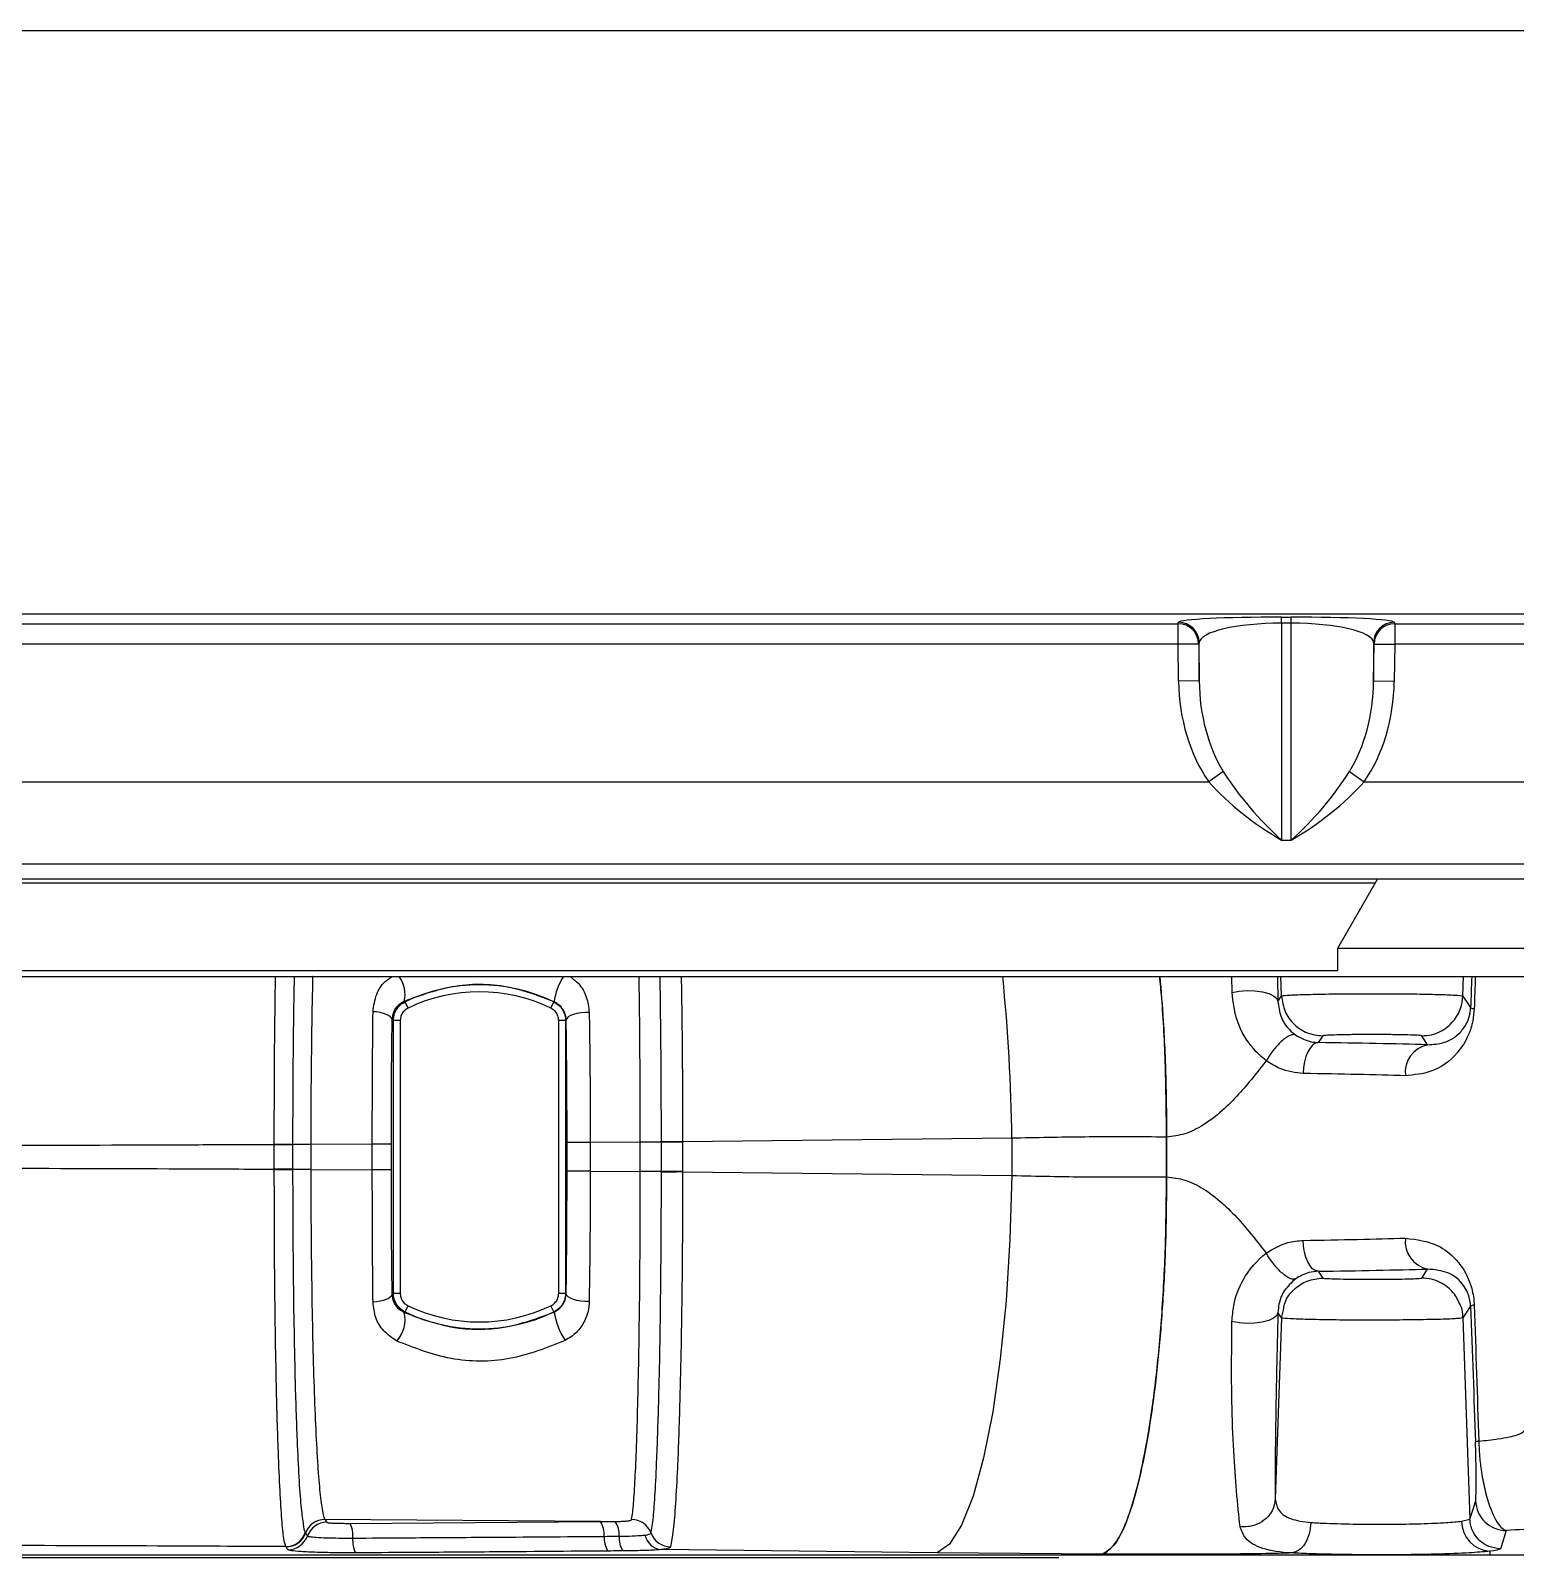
# Model space of a CAD drawing. Header units: millimetres. Extents: x 12 to 854, y 4 to 555.
# Drawn here: x 172.05 to 190.35, y 375.53 to 394.35 of the extents above; entities that cross this region are included whole.
import ezdxf

# ---------------------------------------------------------------- set-up
doc = ezdxf.new("R2010")
doc.units = ezdxf.units.MM

msp = doc.modelspace()

# ---------------------------------------------------------------- linework, layer by layer
at = {"color": 7, "linetype": 'Continuous', "lineweight": 25}
for p, q in [((132.739, 394.349), (205.49, 394.349)), ((205.479, 387.157), (132.75, 387.157)), ((170.45, 387.038), (186.194, 387.038)), ((186.194, 387.038), (186.2, 387.055)), ((186.194, 386.784), (186.194, 387.038)), ((187.47, 387.119), (187.589, 387.119)), ((187.47, 387.044), (187.47, 387.119)), ((187.589, 387.044), (187.47, 387.044)), ((187.47, 387.044), (187.47, 384.371)), ((187.589, 387.044), (187.589, 387.119)), ((187.589, 384.371), (187.589, 387.044)), ((188.859, 387.055), (188.865, 387.038)), ((188.865, 387.038), (205.479, 387.038)), ((188.865, 387.038), (188.865, 386.784)), ((186.194, 386.784), (170.45, 386.784)), ((186.448, 386.787), (186.194, 386.784)), ((186.2, 386.328), (186.194, 386.784)), ((186.454, 386.804), (186.448, 386.787)), ((186.448, 386.787), (186.454, 386.332)), ((186.454, 386.332), (186.454, 386.804)), ((188.605, 386.804), (188.605, 386.332)), ((188.611, 386.787), (188.605, 386.804)), ((188.605, 386.332), (188.611, 386.787)), ((188.611, 386.787), (188.865, 386.784)), ((188.865, 386.784), (188.859, 386.328)), ((205.479, 386.784), (188.865, 386.784)), ((186.454, 386.332), (186.2, 386.328)), ((188.605, 386.332), (188.859, 386.328)), ((170.072, 385.09), (186.572, 385.09)), ((186.751, 385.217), (186.572, 385.09)), ((188.308, 385.217), (188.487, 385.09)), ((188.487, 385.09), (205.479, 385.09)), ((187.47, 384.371), (187.589, 384.371)), ((205.479, 384.074), (132.75, 384.074)), ((205.479, 383.887), (132.75, 383.887)), ((149.601, 383.843), (188.628, 383.843)), ((188.164, 383.04), (188.653, 383.887)), ((188.164, 383.04), (205.733, 383.04)), ((188.164, 382.765), (188.164, 383.04)), ((147.242, 382.69), (190.987, 382.69)), ((150.064, 382.765), (188.164, 382.765)), ((186.859, 382.494), (186.858, 382.69)), ((187.419, 382.69), (187.426, 382.382)), ((187.47, 382.449), (187.462, 382.69)), ((189.705, 382.448), (189.714, 382.69)), ((187.426, 382.382), (187.47, 382.449)), ((189.705, 382.448), (189.8, 382.306)), ((176.701, 382.3), (176.664, 382.376)), ((178.462, 382.3), (178.498, 382.376)), ((178.498, 382.376), (178.501, 382.378)), ((176.52, 378.784), (176.52, 382.147)), ((176.605, 382.147), (176.52, 382.147)), ((176.605, 382.147), (176.605, 378.784)), ((178.642, 382.147), (178.558, 382.147)), ((178.558, 378.784), (178.558, 382.147)), ((178.642, 382.147), (178.642, 378.784)), ((187.978, 381.958), (187.923, 381.875)), ((189.271, 381.848), (189.198, 381.958)), ((175.052, 380.616), (175.052, 380.619)), ((175.052, 380.315), (175.052, 380.616)), ((175.278, 380.616), (175.052, 380.616)), ((175.502, 380.619), (175.278, 380.619)), ((175.278, 380.619), (175.278, 380.616)), ((175.278, 380.616), (175.278, 380.315)), ((176.26, 380.623), (175.502, 380.619)), ((175.502, 380.619), (175.502, 380.312)), ((176.491, 380.623), (176.26, 380.623)), ((176.26, 380.308), (176.26, 380.623)), ((176.491, 380.623), (176.491, 380.308)), ((178.948, 380.642), (178.661, 380.642)), ((178.661, 380.289), (178.661, 380.642)), ((179.564, 380.647), (178.948, 380.642)), ((178.948, 380.642), (178.948, 380.289)), ((179.824, 380.647), (179.564, 380.647)), ((179.564, 380.284), (179.564, 380.647)), ((179.824, 380.647), (179.824, 380.652)), ((179.824, 380.284), (179.824, 380.647)), ((180.085, 380.647), (179.824, 380.647)), ((184.145, 380.695), (180.085, 380.652)), ((180.085, 380.652), (180.085, 380.647)), ((180.085, 380.647), (180.085, 380.284)), ((184.145, 380.695), (184.145, 380.236)), ((186.052, 380.22), (186.052, 380.711)), ((186.052, 380.71), (186.052, 380.221)), ((175.052, 380.312), (175.052, 380.315)), ((175.278, 380.315), (175.052, 380.315)), ((175.278, 380.315), (175.278, 380.312)), ((175.502, 380.312), (175.278, 380.312)), ((175.502, 380.312), (176.26, 380.308)), ((176.491, 380.308), (176.26, 380.308)), ((178.948, 380.289), (178.661, 380.289)), ((178.948, 380.289), (179.564, 380.284)), ((179.824, 380.284), (179.564, 380.284)), ((179.824, 380.279), (179.824, 380.284)), ((180.085, 380.284), (179.824, 380.284)), ((180.085, 380.284), (180.085, 380.28)), ((180.085, 380.28), (184.145, 380.236)), ((187.923, 379.056), (187.978, 378.973)), ((189.198, 378.973), (189.271, 379.083)), ((176.605, 378.784), (176.52, 378.784)), ((178.642, 378.784), (178.558, 378.784)), ((176.664, 378.555), (176.653, 378.549)), ((176.664, 378.555), (176.701, 378.631)), ((178.498, 378.555), (178.462, 378.631)), ((178.501, 378.553), (178.498, 378.555)), ((187.47, 378.483), (187.393, 376.25)), ((187.47, 378.483), (187.426, 378.549)), ((187.47, 378.483), (187.496, 378.596)), ((189.8, 378.625), (189.705, 378.483)), ((189.705, 378.483), (189.791, 376.002)), ((187.393, 376.25), (187.393, 376.248)), ((179.072, 375.971), (175.676, 375.997)), ((175.676, 375.997), (175.699, 375.962)), ((175.988, 375.949), (179.072, 375.971)), ((179.072, 375.971), (179.255, 375.972)), ((189.689, 375.976), (189.791, 376.002)), ((175.197, 375.659), (175.195, 375.662)), ((175.22, 375.624), (175.197, 375.659)), ((175.434, 375.831), (175.436, 375.828)), ((175.436, 375.828), (175.46, 375.793)), ((183.224, 375.585), (179.823, 375.625)), ((185.261, 375.569), (183.224, 375.585)), ((190.036, 375.555), (184.816, 375.555)), ((185.243, 375.569), (185.284, 375.575)), ((190.036, 375.605), (190.036, 375.555))]:
    msp.add_line(p, q, dxfattribs=at)
at = {"color": 7, "linetype": 'Continuous', "lineweight": 25, "flags": 128}
for points in [[(186.859, 382.494), (186.949, 382.51), (187.046, 382.517), (187.142, 382.514), (187.233, 382.502), (187.311, 382.481), (187.371, 382.453), (187.411, 382.419), (187.426, 382.382)], [(176.501, 382.159), (176.496, 382.177), (176.482, 382.194), (176.46, 382.209), (176.432, 382.223), (176.397, 382.235), (176.357, 382.245), (176.314, 382.252), (176.269, 382.255)], [(176.653, 382.382), (176.658, 382.38), (176.664, 382.376)], [(178.934, 382.247), (178.882, 382.247), (178.83, 382.243), (178.782, 382.234), (178.739, 382.223), (178.703, 382.208), (178.676, 382.191), (178.658, 382.172), (178.651, 382.153)], [(176.52, 382.147), (176.509, 382.154), (176.501, 382.159)], [(178.651, 382.153), (178.649, 382.152), (178.642, 382.147)], [(187.923, 381.875), (187.887, 381.866), (187.853, 381.844), (187.821, 381.808), (187.794, 381.761), (187.771, 381.703), (187.753, 381.638), (187.742, 381.568), (187.738, 381.494)], [(180.085, 380.652), (180.046, 380.652), (180.007, 380.652), (179.969, 380.652), (179.933, 380.652), (179.9, 380.652), (179.87, 380.652), (179.845, 380.652), (179.824, 380.652)], [(180.085, 380.28), (180.046, 380.28), (180.007, 380.279), (179.969, 380.279), (179.933, 380.279), (179.9, 380.279), (179.87, 380.279), (179.845, 380.279), (179.824, 380.279)], [(184.145, 380.236), (184.122, 379.453), (184.074, 378.693), (184.002, 377.976), (183.909, 377.324), (183.796, 376.755), (183.667, 376.284), (183.526, 375.926), (183.377, 375.691), (183.224, 375.585)], [(187.923, 379.056), (187.887, 379.065), (187.853, 379.087), (187.821, 379.123), (187.794, 379.171), (187.771, 379.228), (187.753, 379.293), (187.742, 379.364), (187.738, 379.437)], [(176.501, 378.772), (176.496, 378.754), (176.482, 378.737), (176.46, 378.722), (176.432, 378.708), (176.397, 378.696), (176.357, 378.686), (176.314, 378.679), (176.269, 378.676)], [(176.501, 378.772), (176.509, 378.777), (176.52, 378.784)], [(178.642, 378.784), (178.649, 378.779), (178.651, 378.778)], [(178.934, 378.684), (178.882, 378.684), (178.83, 378.688), (178.782, 378.697), (178.739, 378.708), (178.703, 378.723), (178.676, 378.74), (178.658, 378.759), (178.651, 378.778)], [(187.426, 378.549), (187.411, 378.512), (187.371, 378.478), (187.311, 378.45), (187.232, 378.429), (187.142, 378.416), (187.045, 378.414), (186.949, 378.421), (186.858, 378.437)], [(189.791, 376.002), (189.822, 376.101), (189.863, 376.227)], [(190.241, 375.86), (190.228, 375.82), (190.178, 375.661), (190.17, 375.635)]]:
    msp.add_lwpolyline(points, dxfattribs=at)
at = {"color": 7, "linetype": 'Continuous', "lineweight": 25}
for centre, radius, start, end in [((186.194, 386.784), 0.254, 0.7509, 89.9872), ((186.2, 386.801), 0.254, 0.7509, 89.9872), ((188.859, 386.801), 0.254, 90.0128, 179.2491), ((188.865, 386.784), 0.254, 90.0128, 179.2491), ((176.298, 382.47), 0.366, 346.1177, 37.0195), ((179.319, 382.253), 0.828, 148.1228, 171.3293), ((162.307, 380.458), 21.839, 0.6227, 5.8661), ((177.581, 380.466), 2.12, 64.3588, 115.6412), ((177.581, 380.466), 2.035, 64.3588, 115.6412), ((189.846, 382.378), 0.086, 237.925, 269.2459), ((189.343, 381.506), 0.349, 101.8586, 186.4701), ((175.058, 209.796), 170.823, 89.92646, 90.00225), ((175.058, 551.135), 170.823, 269.99775, 270.07354), ((189.343, 379.425), 0.349, 173.5299, 258.1414), ((176.271, 378.458), 0.393, 318.1373, 13.2953), ((177.581, 380.466), 2.12, 244.3588, 295.6412), ((177.581, 380.466), 2.035, 244.3588, 295.6412), ((179.368, 378.688), 0.877, 188.8391, 213.6762), ((189.846, 378.553), 0.086, 90.7541, 122.075), ((189.902, 376.888), 0.0733, 91.0595, 124.8308), ((190.243, 376.241), 0.381, 182.069, 269.5901), ((175.676, 375.743), 0.254, 90.0341, 160.439), ((175.699, 375.708), 0.254, 90.0338, 160.4387), ((175.65, 375.795), 0.371, 355.6903, 24.5115), ((178.843, 375.815), 0.277, 354.7174, 34.2378), ((179.021, 375.814), 0.283, 355.3881, 34.1796), ((179.457, 375.74), 0.255, 20.2186, 90.2818), ((190.063, 375.978), 0.374, 180.2519, 265.7934), ((175.194, 375.916), 0.254, 270.0592, 340.4956), ((175.197, 375.913), 0.254, 270.0398, 340.439), ((175.22, 375.878), 0.254, 270.0395, 340.4387), ((176.389, 375.739), 0.371, 175.6896, 204.5101), ((179.395, 375.764), 0.277, 174.7163, 214.2359), ((179.577, 375.765), 0.275, 174.686, 214.5605), ((179.846, 375.854), 0.23, 192.5887, 264.3636), ((179.936, 375.916), 0.255, 200.3072, 270.443)]:
    msp.add_arc(centre, radius, start, end, dxfattribs=at)
for centre, major_axis, ratio, start_param, end_param in [((187.47, 387.054), (1.27, 0), 0.051172, 1.570796, 3.124139), ((187.47, 386.8), (1.016, 0), 0.240742, 1.570796, 3.124139), ((187.589, 387.054), (1.27, 0), 0.051172, 0.017453, 1.570796), ((187.589, 386.8), (1.016, 0), 0.240742, 0.017453, 1.570796), ((187.47, 386.36), (0, 1.796), 0.707107, 1.58825, 2.356194), ((187.47, 386.36), (0, 1.616), 0.628539, 1.58825, 2.356194), ((187.589, 386.36), (0, 1.616), 0.628539, 3.926991, 4.694936), ((187.589, 386.36), (0, -1.796), 0.707107, 0.785398, 1.553343), ((187.47, 385.09), (1.219, -0.891), 0.400164, 4.211647, 4.997046), ((187.47, 385.09), (-0.941, 1.103), 0.347366, 1.171925, 1.957323), ((187.589, 385.09), (0.941, 1.103), 0.347366, 4.325862, 5.111261), ((187.589, 385.09), (1.219, 0.891), 0.400164, 4.427732, 5.213131), ((184.795, 235.621), (5.672, 164.656), 0.000632, 0.466438, 0.471605), ((185.176, 235.608), (5.291, 164.656), 0.000589, 0.466258, 0.471603), ((185.176, 381.745), (5.673, 0), 0.026186, 0.764221, 1.065326), ((185.176, 381.364), (5.292, 0), 0.028071, 0.764221, 1.065326), ((185.176, 379.567), (5.292, 0), 0.028071, 5.217859, 5.518964), ((185.176, 379.186), (5.673, 0), 0.026186, 5.217859, 5.518964), ((184.795, 525.31), (-5.672, 164.656), 0.000632, 2.669987, 2.69293), ((185.176, 525.323), (-5.291, 164.656), 0.000589, 2.66999, 2.692933)]:
    msp.add_ellipse(centre, major_axis=major_axis, ratio=ratio, start_param=start_param, end_param=end_param, dxfattribs=at)
for points, knots in [([(175.052, 380.619), (175.052, 380.624), (175.052, 380.885), (175.053, 381.409), (175.058, 382.107), (175.065, 382.517), (175.067, 382.69)], [0, 0, 0, 0, 0.0067298, 0.3641462, 0.7319107, 1, 1, 1, 1]), ([(175.297, 382.69), (175.293, 382.496), (175.285, 382.025), (175.279, 381.316), (175.278, 380.814), (175.278, 380.619)], [0, 0, 0, 0, 0.300652, 0.728705, 1, 1, 1, 1]), ([(175.525, 382.69), (175.525, 382.69), (175.519, 382.49), (175.512, 382.028), (175.504, 381.398), (175.502, 380.918), (175.502, 380.685), (175.502, 380.619)], [0, 0, 0, 0, 0.000587, 0.33334, 0.675872, 0.907831, 1, 1, 1, 1]), ([(176.269, 382.255), (176.279, 382.328), (176.297, 382.463), (176.389, 382.613), (176.473, 382.669), (176.504, 382.69)], [0, 0, 0, 0, 0.426087, 0.787232, 1, 1, 1, 1]), ([(178.696, 382.69), (178.733, 382.662), (178.823, 382.594), (178.911, 382.437), (178.927, 382.311), (178.934, 382.247)], [0, 0, 0, 0, 0.256548, 0.626543, 1, 1, 1, 1]), ([(179.564, 380.647), (179.564, 380.886), (179.563, 381.369), (179.558, 382.063), (179.553, 382.487), (179.55, 382.69)], [0, 0, 0, 0, 0.335959, 0.681695, 1, 1, 1, 1]), ([(179.824, 380.652), (179.824, 380.899), (179.823, 381.4), (179.817, 382.092), (179.811, 382.506), (179.808, 382.69)], [0, 0, 0, 0, 0.35, 0.710151, 1, 1, 1, 1]), ([(180.068, 382.69), (180.071, 382.521), (180.078, 382.122), (180.084, 381.431), (180.085, 380.914), (180.085, 380.652)], [0, 0, 0, 0, 0.265789, 0.627712, 1, 1, 1, 1]), ([(186.052, 380.711), (186.049, 381.002), (186.043, 381.587), (186.01, 382.258), (185.976, 382.603), (185.968, 382.69)], [0, 0, 0, 0, 0.425147, 0.854027, 1, 1, 1, 1]), ([(185.969, 382.69), (185.984, 382.509), (186.019, 382.081), (186.047, 381.406), (186.051, 380.922), (186.052, 380.71)], [0, 0, 0, 0, 0.292595, 0.690244, 1, 1, 1, 1]), ([(178.501, 382.378), (178.326, 382.445), (177.938, 382.593), (177.269, 382.608), (176.859, 382.458), (176.653, 382.382)], [0, 0, 0, 0, 0.290254, 0.644577, 1, 1, 1, 1]), ([(187.281, 381.651), (187.281, 381.651), (187.223, 381.697), (187.076, 381.837), (186.904, 382.119), (186.874, 382.37), (186.859, 382.494)], [0, 0, 0, 0, 0.000019, 0.223062, 0.61656, 1, 1, 1, 1]), ([(187.47, 382.449), (187.485, 382.452), (187.514, 382.458), (187.712, 382.467), (188.001, 382.474), (188.357, 382.477), (188.739, 382.478), (189.104, 382.475), (189.411, 382.469), (189.624, 382.46), (189.7, 382.453), (189.705, 382.449), (189.706, 382.448)], [0, 0, 0, 0, 0.107796, 0.215744, 0.323925, 0.431901, 0.539727, 0.64748, 0.755256, 0.863238, 0.971539, 1, 1, 1, 1]), ([(189.198, 381.958), (189.238, 381.961), (189.317, 381.966), (189.425, 382.007), (189.516, 382.065), (189.609, 382.156), (189.685, 382.285), (189.699, 382.397), (189.705, 382.448)], [0, 0, 0, 0, 0.155346, 0.302087, 0.440216, 0.569728, 0.80195, 1, 1, 1, 1]), ([(176.26, 380.623), (176.26, 380.793), (176.261, 381.352), (176.265, 381.885), (176.269, 382.255)], [0, 0, 0, 0, 0.3046497, 1, 1, 1, 1]), ([(176.653, 382.382), (176.626, 382.366), (176.572, 382.334), (176.517, 382.258), (176.507, 382.194), (176.501, 382.159)], [0, 0, 0, 0, 0.31122, 0.632818, 1, 1, 1, 1]), ([(176.52, 382.147), (176.523, 382.176), (176.528, 382.233), (176.572, 382.309), (176.622, 382.354), (176.656, 382.372), (176.664, 382.376)], [0, 0, 0, 0, 0.300217, 0.600458, 0.900612, 1, 1, 1, 1]), ([(176.701, 382.3), (176.695, 382.297), (176.673, 382.285), (176.639, 382.255), (176.61, 382.205), (176.606, 382.167), (176.605, 382.147)], [0, 0, 0, 0, 0.099395, 0.399547, 0.699775, 1, 1, 1, 1]), ([(178.558, 382.147), (178.557, 382.154), (178.557, 382.179), (178.544, 382.222), (178.511, 382.27), (178.478, 382.29), (178.462, 382.3)], [0, 0, 0, 0, 0.099395, 0.399547, 0.699775, 1, 1, 1, 1]), ([(178.498, 382.376), (178.523, 382.361), (178.572, 382.332), (178.621, 382.259), (178.641, 382.195), (178.642, 382.157), (178.642, 382.147)], [0, 0, 0, 0, 0.300217, 0.600458, 0.900612, 1, 1, 1, 1]), ([(178.651, 382.153), (178.647, 382.183), (178.639, 382.242), (178.591, 382.316), (178.539, 382.359), (178.507, 382.375), (178.501, 382.378)], [0, 0, 0, 0, 0.3380326, 0.6690118, 0.9400464, 1, 1, 1, 1]), ([(178.934, 382.247), (178.937, 382.088), (178.945, 381.572), (178.946, 381.022), (178.948, 380.642)], [0, 0, 0, 0, 0.310026, 1, 1, 1, 1]), ([(187.426, 382.382), (187.434, 382.318), (187.452, 382.189), (187.538, 382.053), (187.618, 381.989), (187.644, 381.967)], [0, 0, 0, 0, 0.398908, 0.7976546, 1, 1, 1, 1]), ([(189.845, 382.292), (189.841, 382.241), (189.831, 382.123), (189.764, 381.927), (189.608, 381.688), (189.349, 381.5), (189.104, 381.477), (188.996, 381.467)], [0, 0, 0, 0, 0.086514, 0.198985, 0.39167, 0.730979, 1, 1, 1, 1]), ([(189.271, 381.848), (189.338, 381.852), (189.49, 381.862), (189.646, 381.961), (189.746, 382.09), (189.786, 382.194), (189.798, 382.264), (189.8, 382.295), (189.8, 382.306)], [0, 0, 0, 0, 0.289969, 0.653182, 0.8429, 0.937821, 0.977794, 1, 1, 1, 1]), ([(176.501, 382.159), (176.498, 381.916), (176.492, 381.419), (176.491, 380.892), (176.491, 380.623)], [0, 0, 0, 0, 0.490425, 1, 1, 1, 1]), ([(178.661, 380.642), (178.661, 380.896), (178.66, 381.414), (178.654, 381.904), (178.651, 382.153)], [0, 0, 0, 0, 0.4908099, 1, 1, 1, 1]), ([(187.644, 381.967), (187.708, 381.933), (187.8, 381.883), (187.893, 381.877), (187.923, 381.875)], [0, 0, 0, 0, 0.679542, 1, 1, 1, 1]), ([(189.198, 381.958), (189.197, 381.958), (189.195, 381.961), (189.154, 381.965), (189.037, 381.969), (188.869, 381.972), (188.67, 381.974), (188.462, 381.974), (188.267, 381.972), (188.11, 381.968), (188.002, 381.964), (187.986, 381.96), (187.978, 381.958)], [0, 0, 0, 0, 0.028365, 0.136727, 0.244865, 0.3527, 0.460382, 0.568071, 0.675913, 0.784027, 0.892024, 1, 1, 1, 1]), ([(187.281, 381.651), (187.171, 381.51), (186.943, 381.218), (186.605, 380.905), (186.287, 380.739), (186.128, 380.72), (186.052, 380.711)], [0, 0, 0, 0, 0.337097, 0.702936, 0.858799, 1, 1, 1, 1]), ([(187.738, 381.494), (187.64, 381.505), (187.479, 381.523), (187.336, 381.615), (187.281, 381.651)], [0, 0, 0, 0, 0.613891, 1, 1, 1, 1]), ([(175.052, 380.616), (174.74, 380.615), (173.616, 380.61), (172.49, 380.607), (171.675, 380.605)], [0, 0, 0, 0, 0.276963, 1, 1, 1, 1]), ([(186.052, 380.71), (186.008, 380.71), (185.675, 380.713), (185.032, 380.714), (184.444, 380.702), (184.145, 380.695)], [0, 0, 0, 0, 0.07044, 0.528532, 1, 1, 1, 1]), ([(171.675, 380.327), (172.469, 380.324), (173.595, 380.322), (174.719, 380.316), (175.052, 380.315)], [0, 0, 0, 0, 0.704469, 1, 1, 1, 1]), ([(175.195, 375.662), (175.186, 375.687), (175.169, 375.74), (175.145, 375.981), (175.122, 376.339), (175.099, 376.871), (175.079, 377.537), (175.065, 378.301), (175.054, 379.191), (175.053, 379.885), (175.052, 380.312)], [0, 0, 0, 0, 0.1093743, 0.2218456, 0.3320872, 0.4455323, 0.5982693, 0.7073083, 0.8195096, 1, 1, 1, 1]), ([(175.278, 380.312), (175.279, 379.903), (175.281, 379.246), (175.293, 378.392), (175.308, 377.657), (175.329, 377.015), (175.354, 376.503), (175.379, 376.144), (175.397, 376.017), (175.406, 375.955)], [0, 0, 0, 0, 0.203227, 0.326099, 0.452503, 0.624789, 0.749339, 0.877488, 1, 1, 1, 1]), ([(175.502, 380.312), (175.502, 380.074), (175.504, 379.591), (175.512, 378.89), (175.524, 378.223), (175.541, 377.62), (175.562, 377.087), (175.587, 376.649), (175.614, 376.309), (175.641, 376.107), (175.662, 376.021), (175.672, 376.003), (175.676, 375.997)], [0, 0, 0, 0, 0.108475, 0.220109, 0.328602, 0.440225, 0.549125, 0.661142, 0.770828, 0.883649, 0.962207, 1, 1, 1, 1]), ([(176.269, 378.676), (176.267, 378.835), (176.262, 379.358), (176.261, 379.918), (176.26, 380.308)], [0, 0, 0, 0, 0.3046477, 1, 1, 1, 1]), ([(176.491, 380.308), (176.491, 380.05), (176.492, 379.523), (176.498, 379.025), (176.501, 378.772)], [0, 0, 0, 0, 0.49041, 1, 1, 1, 1]), ([(178.651, 378.778), (178.654, 379.018), (178.66, 379.508), (178.661, 380.025), (178.661, 380.289)], [0, 0, 0, 0, 0.490818, 1, 1, 1, 1]), ([(178.948, 380.289), (178.947, 380.119), (178.946, 379.57), (178.939, 379.046), (178.934, 378.684)], [0, 0, 0, 0, 0.310027, 1, 1, 1, 1]), ([(179.456, 375.995), (179.463, 376.036), (179.476, 376.12), (179.496, 376.396), (179.514, 376.778), (179.53, 377.259), (179.543, 377.831), (179.554, 378.466), (179.561, 379.158), (179.564, 379.77), (179.564, 380.15), (179.564, 380.284)], [0, 0, 0, 0, 0.115696, 0.234734, 0.350411, 0.46946, 0.584747, 0.703412, 0.818065, 0.936075, 1, 1, 1, 1]), ([(179.696, 375.828), (179.706, 375.883), (179.724, 375.984), (179.748, 376.314), (179.771, 376.783), (179.791, 377.392), (179.807, 378.104), (179.819, 378.948), (179.824, 379.699), (179.824, 380.197), (179.824, 380.279)], [0, 0, 0, 0, 0.137253, 0.253666, 0.373466, 0.535086, 0.65053, 0.769342, 0.961727, 1, 1, 1, 1]), ([(180.085, 380.28), (180.085, 380.026), (180.084, 379.511), (180.077, 378.759), (180.065, 378.04), (180.048, 377.301), (180.025, 376.669), (179.998, 376.178), (179.97, 375.83), (179.949, 375.72), (179.938, 375.661)], [0, 0, 0, 0, 0.113659, 0.230537, 0.345831, 0.464462, 0.626013, 0.742532, 0.86243, 1, 1, 1, 1]), ([(184.145, 380.236), (184.457, 380.229), (185.091, 380.216), (185.728, 380.22), (186.052, 380.221)], [0, 0, 0, 0, 0.491672, 1, 1, 1, 1]), ([(186.052, 380.221), (186.05, 379.972), (186.046, 379.465), (186.011, 378.73), (185.957, 378.033), (185.883, 377.394), (185.79, 376.822), (185.681, 376.334), (185.557, 375.95), (185.417, 375.664), (185.315, 375.602), (185.261, 375.569)], [0, 0, 0, 0, 0.10445, 0.212039, 0.316458, 0.42372, 0.531741, 0.642668, 0.754795, 0.870118, 1, 1, 1, 1]), ([(185.284, 375.577), (185.335, 375.615), (185.436, 375.691), (185.58, 376.005), (185.712, 376.449), (185.829, 377.029), (185.925, 377.715), (185.997, 378.497), (186.044, 379.34), (186.049, 379.928), (186.052, 380.22)], [0, 0, 0, 0, 0.1248943, 0.2500144, 0.3750994, 0.4999741, 0.6254442, 0.7497779, 0.8754192, 1, 1, 1, 1]), ([(186.052, 380.22), (186.129, 380.211), (186.288, 380.192), (186.607, 380.027), (186.943, 379.713), (187.171, 379.42), (187.28, 379.28)], [0, 0, 0, 0, 0.142127, 0.298223, 0.663247, 1, 1, 1, 1]), ([(187.28, 379.28), (187.367, 379.332), (187.514, 379.419), (187.674, 379.432), (187.738, 379.437)], [0, 0, 0, 0, 0.596598, 1, 1, 1, 1]), ([(188.996, 379.464), (189.136, 379.447), (189.367, 379.419), (189.592, 379.242), (189.718, 379.079), (189.797, 378.918), (189.837, 378.765), (189.843, 378.666), (189.845, 378.639)], [0, 0, 0, 0, 0.3505574, 0.576953, 0.7166808, 0.8334856, 0.953929, 1, 1, 1, 1]), ([(186.858, 378.437), (186.864, 378.502), (186.878, 378.683), (186.993, 378.988), (187.165, 379.189), (187.28, 379.28), (187.28, 379.28)], [0, 0, 0, 0, 0.2022392, 0.5593981, 0.9999811, 1, 1, 1, 1]), ([(187.644, 378.964), (187.634, 378.96), (187.616, 378.954), (187.576, 378.965), (187.531, 378.99), (187.48, 379.029), (187.427, 379.08), (187.374, 379.141), (187.323, 379.209), (187.294, 379.256), (187.28, 379.28)], [0, 0, 0, 0, 0.125, 0.25, 0.375, 0.5, 0.625, 0.75, 0.875, 1, 1, 1, 1]), ([(187.923, 379.056), (187.884, 379.053), (187.79, 379.046), (187.698, 378.994), (187.644, 378.964)], [0, 0, 0, 0, 0.415654, 1, 1, 1, 1]), ([(189.8, 378.625), (189.799, 378.641), (189.796, 378.69), (189.783, 378.741), (189.758, 378.808), (189.684, 378.937), (189.533, 379.057), (189.358, 379.074), (189.271, 379.083)], [0, 0, 0, 0, 0.03203, 0.098315, 0.128246, 0.237516, 0.620832, 1, 1, 1, 1]), ([(187.644, 378.964), (187.592, 378.916), (187.495, 378.827), (187.437, 378.677), (187.429, 378.583), (187.426, 378.549)], [0, 0, 0, 0, 0.41882, 0.790049, 1, 1, 1, 1]), ([(187.496, 378.596), (187.501, 378.621), (187.517, 378.711), (187.619, 378.838), (187.782, 378.951), (187.913, 378.966), (187.978, 378.973)], [0, 0, 0, 0, 0.118032, 0.412021, 0.706011, 1, 1, 1, 1]), ([(187.978, 378.973), (187.979, 378.972), (187.983, 378.97), (188.027, 378.966), (188.147, 378.962), (188.317, 378.958), (188.517, 378.957), (188.725, 378.957), (188.918, 378.959), (189.073, 378.963), (189.178, 378.968), (189.191, 378.971), (189.198, 378.973)], [0, 0, 0, 0, 0.028228, 0.136562, 0.244803, 0.352724, 0.460467, 0.568188, 0.676029, 0.784098, 0.892058, 1, 1, 1, 1]), ([(189.676, 378.635), (189.651, 378.69), (189.61, 378.775), (189.516, 378.866), (189.425, 378.924), (189.317, 378.965), (189.238, 378.97), (189.198, 378.973)], [0, 0, 0, 0, 0.288683, 0.450381, 0.622838, 0.806047, 1, 1, 1, 1]), ([(176.563, 378.196), (176.505, 378.235), (176.392, 378.31), (176.292, 378.483), (176.276, 378.611), (176.269, 378.676)], [0, 0, 0, 0, 0.345327, 0.670328, 1, 1, 1, 1]), ([(176.501, 378.772), (176.506, 378.741), (176.515, 378.68), (176.566, 378.602), (176.623, 378.567), (176.653, 378.549)], [0, 0, 0, 0, 0.323531, 0.653789, 1, 1, 1, 1]), ([(176.664, 378.555), (176.639, 378.57), (176.59, 378.599), (176.541, 378.672), (176.522, 378.736), (176.52, 378.774), (176.52, 378.784)], [0, 0, 0, 0, 0.3002168, 0.6004579, 0.9006116, 1, 1, 1, 1]), ([(176.605, 378.784), (176.605, 378.777), (176.606, 378.752), (176.619, 378.709), (176.651, 378.661), (176.684, 378.641), (176.701, 378.631)], [0, 0, 0, 0, 0.099395, 0.399547, 0.699775, 1, 1, 1, 1]), ([(178.462, 378.631), (178.467, 378.634), (178.49, 378.646), (178.523, 378.676), (178.552, 378.726), (178.556, 378.765), (178.558, 378.784)], [0, 0, 0, 0, 0.099395, 0.399547, 0.699775, 1, 1, 1, 1]), ([(178.642, 378.784), (178.64, 378.755), (178.634, 378.698), (178.59, 378.622), (178.54, 378.577), (178.507, 378.559), (178.498, 378.555)], [0, 0, 0, 0, 0.300217, 0.600458, 0.900612, 1, 1, 1, 1]), ([(178.501, 378.553), (178.526, 378.568), (178.577, 378.599), (178.625, 378.667), (178.648, 378.728), (178.65, 378.767), (178.651, 378.778)], [0, 0, 0, 0, 0.271268, 0.558825, 0.877704, 1, 1, 1, 1]), ([(178.934, 378.684), (178.933, 378.661), (178.929, 378.577), (178.885, 378.443), (178.786, 378.296), (178.687, 378.233), (178.638, 378.202)], [0, 0, 0, 0, 0.1197004, 0.4314477, 0.7178917, 1, 1, 1, 1]), ([(176.653, 378.549), (176.847, 378.477), (177.232, 378.334), (177.897, 378.329), (178.3, 378.479), (178.501, 378.553)], [0, 0, 0, 0, 0.335581, 0.668253, 1, 1, 1, 1]), ([(187.426, 378.549), (187.418, 378.239), (187.405, 377.704), (187.395, 377.094), (187.39, 376.603), (187.392, 376.373), (187.393, 376.25)], [0, 0, 0, 0, 0.301155, 0.517715, 0.740533, 1, 1, 1, 1]), ([(189.706, 378.483), (189.693, 378.48), (189.669, 378.473), (189.476, 378.464), (189.193, 378.458), (188.839, 378.454), (188.457, 378.453), (188.091, 378.456), (187.78, 378.462), (187.56, 378.47), (187.479, 378.477), (187.472, 378.482), (187.47, 378.483)], [0, 0, 0, 0, 0.107758, 0.215668, 0.323787, 0.43173, 0.539544, 0.647304, 0.755105, 0.863182, 0.971444, 1, 1, 1, 1]), ([(189.705, 378.483), (189.704, 378.536), (189.702, 378.59), (189.677, 378.635), (189.676, 378.635)], [0, 0, 0, 0, 0.994965, 1, 1, 1, 1]), ([(186.959, 375.909), (186.944, 376.045), (186.917, 376.293), (186.88, 376.833), (186.849, 377.506), (186.855, 378.096), (186.858, 378.437)], [0, 0, 0, 0, 0.2589628, 0.4746449, 0.6965121, 1, 1, 1, 1]), ([(178.638, 378.202), (178.412, 378.113), (177.962, 377.935), (177.212, 377.94), (176.78, 378.111), (176.563, 378.196)], [0, 0, 0, 0, 0.333712, 0.665565, 1, 1, 1, 1]), ([(189.901, 376.961), (189.983, 376.971), (190.189, 376.995), (190.405, 377.038), (190.446, 377.075), (190.467, 377.093)], [0, 0, 0, 0, 0.2488237, 0.6190438, 1, 1, 1, 1]), ([(189.863, 376.227), (189.865, 376.258), (189.87, 376.31), (189.87, 376.515), (189.868, 376.696), (189.864, 376.832), (189.862, 376.912), (189.86, 376.948)], [0, 0, 0, 0, 0.427152, 0.704803, 0.845003, 0.930635, 1, 1, 1, 1]), ([(189.901, 376.961), (189.903, 376.906), (189.909, 376.786), (189.932, 376.58), (189.985, 376.303), (190.081, 376.021), (190.175, 375.886), (190.229, 375.864), (190.241, 375.86)], [0, 0, 0, 0, 0.084134, 0.182584, 0.329771, 0.597352, 0.915784, 1, 1, 1, 1]), ([(187.393, 376.248), (187.387, 376.208), (187.374, 376.128), (187.304, 376.024), (187.203, 375.947), (187.089, 375.909), (187.006, 375.904), (186.966, 375.909), (186.959, 375.909)], [0, 0, 0, 0, 0.202447, 0.404951, 0.607457, 0.809968, 0.967746, 1, 1, 1, 1]), ([(187.393, 376.248), (187.401, 376.203), (187.42, 376.104), (187.56, 375.994), (187.742, 375.97), (187.832, 375.959)], [0, 0, 0, 0, 0.291187, 0.647584, 1, 1, 1, 1]), ([(191.501, 376.036), (191.478, 376.018), (191.432, 375.982), (191.138, 375.934), (190.735, 375.893), (190.387, 375.87), (190.241, 375.86)], [0, 0, 0, 0, 0.2653784, 0.5382491, 0.8066809, 1, 1, 1, 1]), ([(175.406, 375.955), (175.408, 375.939), (175.417, 375.86), (175.426, 375.844), (175.434, 375.831)], [0, 0, 0, 0, 0.213064, 1, 1, 1, 1]), ([(175.699, 375.962), (175.703, 375.96), (175.711, 375.957), (175.757, 375.953), (175.824, 375.951), (175.904, 375.949), (175.96, 375.949), (175.988, 375.949)], [0, 0, 0, 0, 0.202072, 0.404151, 0.606106, 0.807799, 1, 1, 1, 1]), ([(179.255, 375.972), (179.282, 375.973), (179.336, 375.974), (179.401, 375.978), (179.446, 375.985), (179.452, 375.992), (179.456, 375.995)], [0, 0, 0, 0, 0.257771, 0.51085, 0.759818, 1, 1, 1, 1]), ([(187.592, 375.584), (187.592, 375.584), (187.455, 375.59), (187.218, 375.629), (187.013, 375.746), (186.976, 375.859), (186.959, 375.909)], [0, 0, 0, 0, 0.000013, 0.356417, 0.712748, 1, 1, 1, 1]), ([(187.832, 375.959), (187.893, 375.956), (188.063, 375.947), (188.399, 375.939), (188.81, 375.937), (189.196, 375.944), (189.508, 375.957), (189.632, 375.97), (189.689, 375.976)], [0, 0, 0, 0, 0.102231, 0.285842, 0.469468, 0.653284, 0.837418, 1, 1, 1, 1]), ([(190.17, 375.635), (190.12, 375.641), (190.023, 375.653), (189.905, 375.734), (189.836, 375.828), (189.8, 375.918), (189.794, 375.973), (189.791, 376.002)], [0, 0, 0, 0, 0.257059, 0.49929, 0.716639, 0.850173, 1, 1, 1, 1]), ([(175.195, 375.662), (174.714, 375.664), (173.491, 375.671), (172.265, 375.674), (171.521, 375.676)], [0, 0, 0, 0, 0.39298, 1, 1, 1, 1]), ([(175.46, 375.793), (175.466, 375.79), (175.479, 375.785), (175.564, 375.777), (175.691, 375.771), (175.84, 375.768), (175.949, 375.767), (176.006, 375.767), (176.017, 375.767), (176.02, 375.767)], [0, 0, 0, 0, 0.18509, 0.38674, 0.598077, 0.788256, 0.959929, 0.990065, 1, 1, 1, 1]), ([(176.02, 375.767), (176.236, 375.769), (176.785, 375.772), (177.82, 375.779), (178.635, 375.785), (179.119, 375.789)], [0, 0, 0, 0, 0.207973, 0.529664, 1, 1, 1, 1]), ([(179.119, 375.789), (179.167, 375.79), (179.229, 375.79), (179.29, 375.791), (179.303, 375.791)], [0, 0, 0, 0, 0.788157, 1, 1, 1, 1]), ([(179.303, 375.791), (179.306, 375.791), (179.348, 375.791), (179.444, 375.793), (179.551, 375.798), (179.603, 375.802), (179.621, 375.804)], [0, 0, 0, 0, 0.022111, 0.326703, 0.76676, 1, 1, 1, 1]), ([(179.621, 375.804), (179.636, 375.806), (179.679, 375.811), (179.69, 375.821), (179.696, 375.828)], [0, 0, 0, 0, 0.352388, 1, 1, 1, 1]), ([(179.938, 375.661), (179.937, 375.661), (179.934, 375.649), (179.906, 375.634), (179.845, 375.628), (179.823, 375.625)], [0, 0, 0, 0, 0.03858, 0.648704, 1, 1, 1, 1]), ([(184.816, 375.555), (181.329, 375.555), (174.354, 375.555), (163.874, 375.555), (156.9, 375.555), (153.413, 375.555)], [0, 0, 0, 0, 0.333333, 0.666667, 1, 1, 1, 1]), ([(153.504, 375.529), (156.971, 375.529), (163.905, 375.529), (174.324, 375.529), (181.258, 375.529), (184.725, 375.529)], [0, 0, 0, 0, 0.333333, 0.666667, 1, 1, 1, 1]), ([(176.052, 375.586), (176.048, 375.586), (175.963, 375.585), (175.796, 375.586), (175.564, 375.591), (175.375, 375.6), (175.249, 375.611), (175.23, 375.62), (175.22, 375.624)], [0, 0, 0, 0, 0.009942, 0.211518, 0.401803, 0.613218, 0.814901, 1, 1, 1, 1]), ([(179.166, 375.608), (178.68, 375.604), (177.861, 375.597), (176.821, 375.59), (176.269, 375.587), (176.052, 375.586)], [0, 0, 0, 0, 0.470336, 0.792027, 1, 1, 1, 1]), ([(179.35, 375.609), (179.337, 375.609), (179.276, 375.609), (179.214, 375.608), (179.166, 375.608)], [0, 0, 0, 0, 0.211836, 1, 1, 1, 1]), ([(179.823, 375.625), (179.796, 375.623), (179.719, 375.618), (179.557, 375.612), (179.412, 375.61), (179.35, 375.609)], [0, 0, 0, 0, 0.233009, 0.673077, 1, 1, 1, 1]), ([(187.592, 375.584), (187.508, 375.581), (187.272, 375.575), (186.834, 375.57), (186.129, 375.568), (185.597, 375.568), (185.243, 375.569)], [0, 0, 0, 0, 0.12027, 0.34014, 0.56042, 1, 1, 1, 1]), ([(190.036, 375.605), (189.96, 375.598), (189.797, 375.583), (189.386, 375.568), (188.879, 375.56), (188.338, 375.562), (187.896, 375.571), (187.672, 375.58), (187.592, 375.584)], [0, 0, 0, 0, 0.162487, 0.346644, 0.530523, 0.714223, 0.897884, 1, 1, 1, 1]), ([(190.17, 375.635), (190.143, 375.624), (190.117, 375.614), (190.036, 375.605), (190.036, 375.605)], [0, 0, 0, 0, 0.999967, 1, 1, 1, 1])]:
    msp.add_open_spline(points, degree=3, knots=knots, dxfattribs=at)
for points in [[(187.47, 382.449), (187.48, 382.384), (187.499, 382.254), (187.617, 382.093), (187.783, 381.98), (187.913, 381.966), (187.978, 381.958)], [(187.644, 381.967), (187.635, 381.97), (187.617, 381.976), (187.577, 381.966), (187.531, 381.941), (187.48, 381.902), (187.427, 381.85), (187.375, 381.789), (187.324, 381.722), (187.296, 381.674), (187.281, 381.651)], [(187.832, 375.959), (187.827, 375.911), (187.817, 375.814), (187.76, 375.692), (187.683, 375.605), (187.622, 375.591), (187.592, 375.584)], [(191.975, 375.555), (191.668, 375.555), (191.055, 375.555), (190.376, 375.555), (190.036, 375.555)]]:
    msp.add_open_spline(points, degree=3, dxfattribs=at)

doc.saveas('drawing.dxf')
